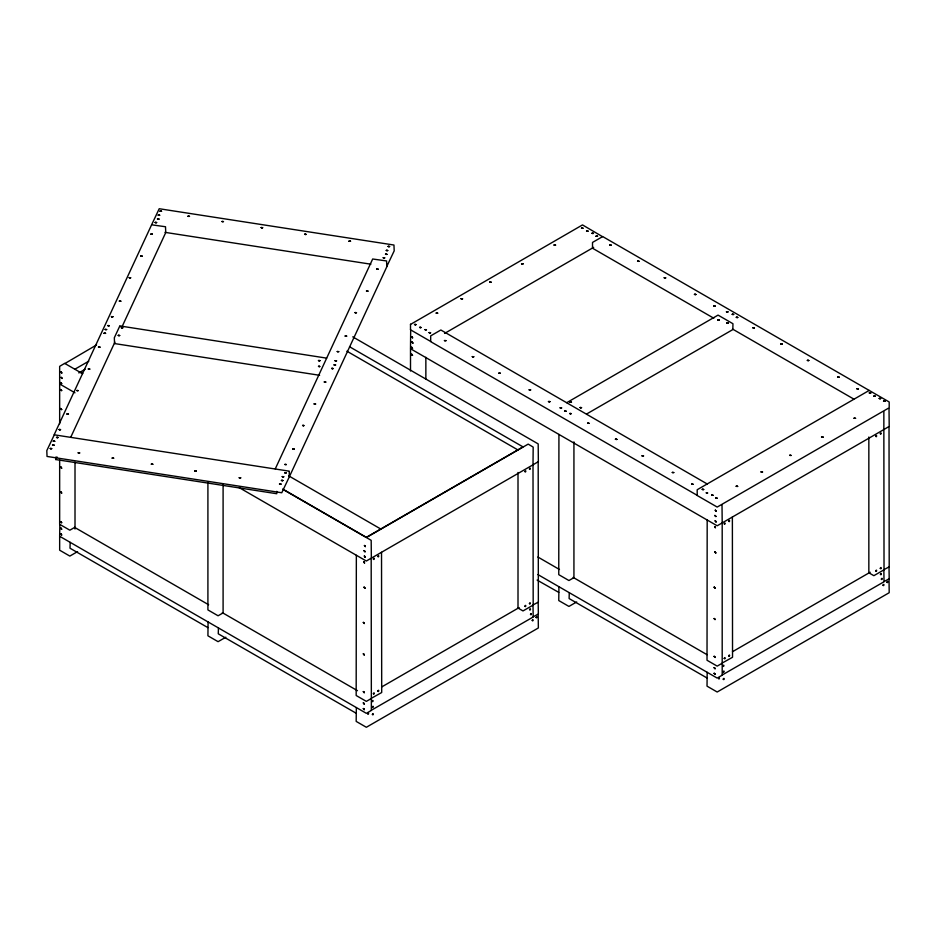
<?xml version="1.0" encoding="UTF-8"?>
<svg xmlns="http://www.w3.org/2000/svg" width="936" height="936" viewBox="0 0 936 936"><rect width="100%" height="100%" fill="white"/><g stroke="black" fill="none" stroke-linecap="round" stroke-linejoin="round"><path stroke-width="1.4" d="M75.009 529.027L75.009 462.232M430.677 341.453L410.506 329.8M410.506 324.418L582.508 224.921L602.515 236.668M425.857 379.068L425.857 357.283M533.356 464.619L538.352 461.635L538.188 443.91L352.755 336.855M884.192 429.367L889.2 426.383L889.024 408.658M566.736 402.679L718.064 315.104L732.958 323.727L732.818 329.589L586.673 413.969M54.183 434.714L151.609 224.804L165.508 226.746L165.742 232.561L121.633 327.623M151.737 224.523L159.225 208.728L393.962 245.033L394.196 250.848L386.708 266.655M276.764 491.341L276.764 493.728L55.704 459.529L56.932 456.885M119.738 326.126L114.332 337.756L114.543 343.57L319.609 375.289M70.773 437.194L114.894 342.143M275.254 468.913L372.68 259.003L386.58 260.945L386.814 266.76L289.388 476.681M410.67 330.899L410.506 348.625M238.949 487.492L366.35 561.038L371.346 558.055L371.183 540.329L282.883 489.352M371.522 558.055L533.005 464.818L533.181 447.092L528.185 444.109L366.69 537.346M722.37 522.803L883.853 429.565L883.853 411.641M96.548 344.951L64.83 363.566M74.892 369.205L88.803 361.179M78.799 372.926L85.129 369.275M59.834 524.417L59.658 536.269L366.35 713.337L371.346 710.447L371.346 698.689M74.833 527.307L69.837 530.197L59.658 524.312L59.658 459.974M70.177 542.342L70.013 548.215L207.921 627.635M444.577 333.427L593.67 247.35M77.594 551.608L69.837 556.089L59.658 550.204L59.658 536.468M208.084 621.96L207.921 635.801L218.088 641.675L225.845 637.205M366.233 537.404L523.002 446.893L349.537 346.741M218.439 627.939L218.263 633.812L356.171 713.232M558.932 434.421L558.757 574.657L568.936 580.531L573.932 577.641L573.932 441.874M356.347 555.27L356.171 695.506L366.35 701.38L371.346 698.49L371.183 558.254M869.193 390.429L697.191 489.739L697.191 495.518L717.187 507.066L889.2 407.757L889.2 401.977L602.69 236.562L592.511 242.436L592.511 248.215L713.782 318.228M697.191 495.32L430.677 341.652L430.677 335.872L440.856 329.998L707.195 483.97M381.666 686.965L519.176 607.569M558.932 586.708L558.757 600.549L568.936 606.423L576.693 601.953M356.347 707.558L356.171 721.399L366.35 727.272L538.352 627.962L538.188 614.121M558.757 592.383L537.135 580.098M569.275 592.687L569.111 598.56L707.019 677.98M707.183 520.018L707.019 660.254L717.187 666.128L722.194 663.238L722.194 523.095M722.019 523.002L717.187 525.786L410.67 348.824M732.502 651.713L870.188 572.224M707.183 672.305L707.019 686.147L717.187 692.02L889.2 592.71L889.024 578.869M164.935 232.339L370.867 264.198M119.937 325.962L326.664 358.137M289.025 471.136L54.3 434.819L46.8 450.625L47.034 456.44L281.771 492.757L289.259 476.95L289.259 471.37M732.525 329.051L853.796 399.075M889.024 426.582L889.2 566.818L884.029 569.615M883.853 429.565L884.029 569.813L873.85 575.687L868.842 572.797L868.842 437.03M889.024 566.923L889.2 578.776L884.029 581.56M883.853 569.907L884.029 581.759L722.194 674.996M732.373 517.023L732.537 657.271L722.194 663.039M346.893 351.187L517.83 449.888M538.188 461.834L538.352 602.07L533.181 604.867M533.005 464.818L533.181 605.065L523.002 610.939L518.006 608.049L518.006 472.481M537.861 557.014L559.471 569.497M573.171 577.407L707.054 654.697M537.896 574.564L717.187 678.085L722.194 675.195L722.194 663.437M538.188 602.176L538.352 614.028L533.181 616.812M533.005 605.159L533.181 617.011L371.346 710.248M288.651 475.827L381.081 529.191M80.18 372.13L82.719 373.593M282.777 489.095L366.35 537.346M82.321 373.558L64.666 363.367L59.658 366.35L59.658 383.877M381.525 552.275L381.701 692.523L371.346 698.291M59.834 384.076L74.962 392.816M74.751 527.459L208.634 604.75M222.335 612.659L357.47 690.686M722.019 505.077L722.194 522.803M410.506 324.219L410.506 329.998M410.506 348.917L410.506 370.984M223.096 484.415L223.096 612.904L218.088 615.783L207.909 609.909L207.909 482.894M59.658 384.17L59.658 423.739M55.704 457.131L55.704 459.529M373.382 559.026C374.248 560.898 374.798 556.51 373.382 559.026M373.663 558.932L373.663 558.932M377.898 556.429C378.776 558.301 379.267 553.901 377.898 556.429M378.167 556.323L378.167 556.323M367.731 713.758C368.608 715.63 369.123 711.255 367.731 713.758M368.012 713.665L368.012 713.665M372.165 701.216C373.043 703.1 373.581 698.665 372.165 701.216M373.382 693.646C374.248 695.518 374.798 691.131 373.382 693.646M373.663 693.553L373.686 693.471M372.364 707.031C373.23 708.903 373.78 704.515 372.364 707.031M372.633 706.937L372.633 706.937M372.399 714.414C373.277 716.297 373.815 711.863 372.399 714.414M372.68 714.32L372.703 714.238M377.898 691.049C378.764 692.933 379.302 688.498 377.898 691.049M378.167 690.943L378.191 690.873M524.932 471.533C525.798 473.417 526.336 468.983 524.932 471.533M525.201 471.44L525.201 471.44M529.437 468.936C530.303 470.796 530.852 466.42 529.437 468.936M529.717 468.831L529.717 468.831M524.932 606.154C525.81 608.014 526.301 603.685 524.932 606.154M525.201 606.06L525.201 606.06M529.437 603.556C530.303 605.417 530.852 601.041 529.437 603.556M529.717 603.451L529.741 603.381M529.589 609.57C530.466 611.43 531.016 607.054 529.589 609.57M529.87 609.465L529.893 609.394M530.513 614.355C531.379 616.239 531.917 611.805 530.513 614.355M530.782 614.262L530.806 614.18M532.221 620.428C533.087 622.3 533.637 617.865 532.221 620.428M532.502 620.322L532.502 620.322M536.071 617.409C536.936 619.293 537.475 614.858 536.071 617.409M536.34 617.315L536.34 617.315M724.23 523.774C725.084 525.646 725.681 521.235 724.23 523.774M724.499 523.68L724.499 523.68M728.735 521.176C729.612 523.048 730.103 518.649 728.735 521.176M729.015 521.071L729.015 521.071M718.579 678.506C719.456 680.378 719.971 676.003 718.579 678.506M718.86 678.413L718.86 678.413M723.013 665.964C723.879 667.848 724.417 663.413 723.013 665.964M723.282 665.87L723.282 665.87M724.23 658.394C725.084 660.266 725.681 655.867 724.23 658.394M724.499 658.3L724.522 658.219M723.2 671.779C724.054 673.651 724.651 669.24 723.2 671.779M723.481 671.685L723.481 671.685M723.247 679.162C724.113 681.034 724.663 676.646 723.247 679.162M723.516 679.068L723.54 678.986M728.735 655.797C729.612 657.68 730.15 653.234 728.735 655.797M729.015 655.691L729.039 655.621M875.768 436.281C876.646 438.165 877.184 433.731 875.768 436.281M876.049 436.188L876.073 436.106M880.285 433.684C881.139 435.556 881.735 431.145 880.285 433.684M880.554 433.579L880.554 433.579M875.768 570.901C876.646 572.762 877.149 568.433 875.768 570.901M876.049 570.808L876.049 570.808M880.285 568.304C881.139 570.176 881.735 565.765 880.285 568.304M880.554 568.199L880.577 568.129M880.437 574.318C881.302 576.178 881.852 571.802 880.437 574.318M880.717 574.213L880.741 574.142M881.349 579.103C882.227 580.987 882.765 576.553 881.349 579.103M881.63 579.01L881.63 579.01M883.069 585.164C883.912 587.048 884.508 582.637 883.069 585.164M883.338 585.07L883.362 585M886.907 582.157C887.784 584.041 888.322 579.606 886.907 582.157M887.188 582.063L887.188 582.063M60.863 371.943L61.776 373.078L60.863 371.943M61.191 372.2L61.577 372.68L61.191 372.2M61.074 377.325L61.987 378.46L61.074 377.325M60.758 382.52L61.671 383.655L60.758 382.52M61.402 377.582L61.788 378.062L61.402 377.582M61.086 382.777L61.472 383.257L61.109 382.719M60.758 389.505L61.671 390.64L60.758 389.505M61.086 389.75L61.472 390.23L61.109 389.704M60.758 408.482L61.671 409.617L60.758 408.482M61.086 408.74L61.472 409.219L61.086 408.74M60.758 467.076L61.671 468.211L60.758 467.076M61.086 467.333L61.472 467.813L61.109 467.275M60.758 491.985L61.671 493.12L60.758 491.985M61.086 492.242L61.472 492.722L61.086 492.242M60.758 521.609L61.671 522.744L60.758 521.609M61.086 521.867L61.472 522.335L61.109 521.808M60.758 528.091L61.671 529.226L60.758 528.091M61.086 528.349L61.472 528.828L61.086 528.349M60.758 533.929L61.671 535.064L60.758 533.929M61.086 534.187L61.472 534.655L61.086 534.187M364.42 545.477L365.321 546.612L364.42 545.477M364.104 550.672L365.005 551.807L364.104 550.672M364.748 545.735L365.134 546.215L364.748 545.735M364.432 550.93L364.818 551.409L364.455 550.883M364.315 556.054L365.227 557.189L364.315 556.054M363.73 561.963L364.642 563.098L363.788 561.846M364.642 556.312L365.028 556.791L364.642 556.312M364.069 562.22L364.443 562.7L364.092 562.162M364.022 587.176L364.935 588.299L364.022 587.176M364.35 587.422L364.736 587.902L364.35 587.422M363.308 622.381L364.221 623.516L363.308 622.381M363.636 622.627L364.022 623.107L363.636 622.627M363.308 653.796L364.221 654.931L363.308 653.796M363.636 654.053L364.022 654.533L363.636 654.053M363.308 691.564L364.221 692.698L363.308 691.564M363.636 691.821L364.022 692.301L363.636 691.821M363.308 702.877L364.221 704.012L363.308 702.877M363.636 703.123L364.022 703.603L363.636 703.123M363.308 708.529L364.221 709.663L363.308 708.529M363.636 708.786L364.022 709.266L363.636 708.786M411.7 336.691L412.612 337.826L411.7 336.691M412.039 336.948L412.413 337.428L412.051 336.89M411.922 342.073L412.834 343.208L411.922 342.073M411.606 347.268L412.519 348.403L411.606 347.268M412.25 342.33L412.636 342.81L412.25 342.33M411.934 347.525L412.32 348.005L411.957 347.467M411.606 354.253L412.519 355.376L411.606 354.253M411.934 354.498L412.32 354.978L411.957 354.451M715.256 510.225L716.169 511.36L715.256 510.225M714.94 515.42L715.853 516.555L714.94 515.42M715.584 510.483L715.97 510.962L715.654 510.401M715.268 515.678L715.654 516.157L715.291 515.631M715.162 520.802L716.063 521.937L715.162 520.802M714.577 526.711L715.49 527.845L714.624 526.594M715.49 521.059L715.876 521.539L715.49 521.059M714.905 526.968L715.291 527.448L714.928 526.909M714.87 551.924L715.783 553.047L714.87 551.924M715.198 552.17L715.584 552.649L715.198 552.17M714.145 587.129L715.057 588.264L714.145 587.129M714.484 587.375L714.858 587.855L714.507 587.328M714.145 618.544L715.057 619.679L714.203 618.427M714.484 618.801L714.858 619.281L714.507 618.743M714.145 656.312L715.057 657.446L714.145 656.312M714.484 656.569L714.858 657.037L714.507 656.51M714.145 667.625L715.057 668.749L714.145 667.625M714.484 667.871L714.858 668.351L714.484 667.871M714.145 673.277L715.057 674.411L714.145 673.277M714.484 673.534L714.858 674.002L714.507 673.475M50.205 448.508L51.726 448.625L50.205 448.508M50.638 448.601L51.281 448.648L50.673 448.555M53.247 441.195L54.768 441.301L53.247 441.195M52.533 445.021L54.054 445.126L52.533 445.021M53.68 441.289L54.323 441.336L53.715 441.242M52.966 445.115L53.609 445.162L52.966 445.115M56.523 437.404L58.032 437.521L56.523 437.404M56.956 437.51L57.587 437.557L56.956 437.51M59.026 429.519L60.536 429.624L59.026 429.519M59.448 429.612L60.091 429.659L59.448 429.612M66.936 413.993L68.445 414.11L66.936 413.993M67.369 414.086L67.45 414.005M76.752 390.546L78.273 390.663L76.834 390.441M77.185 390.651L77.267 390.558M88.288 368.971L89.797 369.088L88.288 368.971M88.709 369.076L89.353 369.123L88.709 369.076M98.467 347.022L99.988 347.139L98.467 347.022M98.9 347.127L99.544 347.174L98.935 347.08M104.048 333.228L105.569 333.345L104.048 333.228M105.148 329.46L106.657 329.577L105.148 329.46M104.481 333.321L105.124 333.38L104.481 333.321M105.569 329.554L105.663 329.472M78.168 452.825L79.677 452.942L78.168 452.825M78.589 452.93L79.232 452.977L78.589 452.93M107.804 325.588L109.313 325.705L107.804 325.588M108.237 325.681L108.868 325.728L108.26 325.634M111.419 316.614L112.928 316.731L111.419 316.614M111.852 316.719L112.484 316.766L111.852 316.719M119.328 301.1L120.849 301.205L119.328 301.1M119.761 301.193L119.843 301.111M129.156 277.653L130.666 277.77L129.156 277.653M129.577 277.746L130.221 277.793L129.613 277.7M118.193 335.416L119.703 335.533L118.193 335.416M118.615 335.509L119.258 335.556L118.65 335.462M121.282 327.67L122.791 327.787L121.282 327.67M121.703 327.764L122.347 327.811L121.738 327.717M140.681 256.078L142.19 256.195L140.681 256.078M141.114 256.171L141.745 256.218L141.114 256.171M150.871 234.129L152.381 234.246L150.871 234.129M151.293 234.222L151.936 234.269L151.293 234.222M155.13 222.44L156.64 222.557L155.13 222.44M155.551 222.546L156.195 222.592L155.551 222.546M158.172 215.128L159.682 215.245L158.172 215.128M157.459 218.954L158.968 219.071L157.459 218.954M158.594 215.221L159.237 215.28L158.594 215.221M157.88 219.047L158.523 219.106L157.88 219.047M160.021 211.126L161.542 211.244L160.021 211.126M160.454 211.232L161.097 211.279L160.489 211.185M112.144 458.09L113.654 458.195L112.144 458.09M112.577 458.184L113.209 458.23L112.612 458.137M187.96 216.239L189.481 216.356L187.96 216.239M188.393 216.345L189.037 216.391L188.429 216.298M151.328 464.151L152.837 464.268L151.328 464.151M151.761 464.244L151.843 464.162M221.949 221.504L223.458 221.61L221.949 221.504M222.37 221.598L222.464 221.516M194.817 470.878L196.326 470.995L194.817 470.878M195.238 470.972L195.881 471.019L195.273 470.925M261.132 227.565L262.642 227.682L261.132 227.565M261.565 227.659L262.197 227.705L261.565 227.659M239.195 477.746L240.716 477.851L239.195 477.746M239.628 477.84L240.271 477.886L239.628 477.84M304.61 234.292L306.13 234.398L304.61 234.292M305.042 234.386L305.686 234.433L305.042 234.386M279.513 483.982L281.022 484.087L279.513 483.982M279.934 484.076L280.578 484.123L279.969 484.029M284.836 464.443L286.346 464.56L284.836 464.443M281.408 480.425L282.929 480.542L281.408 480.425M282.216 476.611L283.737 476.728L282.216 476.611M282.649 476.705L283.292 476.752L282.649 476.705M285.269 464.548L285.351 464.467M281.841 480.519L282.485 480.566L281.841 480.519M284.731 472.715L286.252 472.832L284.731 472.715M285.164 472.809L285.808 472.855L285.199 472.762M292.746 448.929L294.255 449.046L292.746 448.929M293.179 449.023L293.26 448.941M302.562 425.482L304.083 425.599L302.644 425.377M302.995 425.576L303.638 425.634L303.03 425.541M318.462 360.535L319.972 360.652L318.462 360.535M318.895 360.629L319.539 360.688L318.895 360.629M318.474 366.397L319.983 366.514L318.544 366.292M318.895 366.491L319.539 366.549L318.93 366.456M348.999 241.16L350.52 241.266L348.999 241.16M349.432 241.254L350.076 241.301L349.432 241.254M314.098 403.907L315.607 404.024L314.098 403.907M314.519 404.001L314.613 403.919M324.277 381.958L325.798 382.075L324.277 381.958M324.71 382.052L325.354 382.11L324.745 382.017M331.613 368.433L333.134 368.55L331.613 368.433M332.046 368.527L332.69 368.573L332.046 368.527M334.082 364.876L335.591 364.993L334.082 364.876M335.041 360.734L336.55 360.851L335.041 360.734M337.229 351.55L338.75 351.667L337.229 351.55M334.503 364.97L335.146 365.017L334.503 364.97M335.462 360.84L335.556 360.746M337.662 351.644L337.744 351.562M345.138 336.024L346.659 336.141L345.138 336.024M345.571 336.129L345.653 336.047M354.966 312.589L356.476 312.694L354.966 312.589M355.387 312.683L356.031 312.729L355.423 312.636M366.491 291.014L368 291.119L366.491 291.014M366.924 291.108L367.006 291.026M376.681 269.065L378.191 269.17L376.681 269.065M377.103 269.159L377.196 269.077M383.198 257.728L384.708 257.845L383.198 257.728M383.631 257.821L384.263 257.868L383.666 257.774M386.24 250.415L387.75 250.532L386.24 250.415M385.527 254.241L387.036 254.358L385.527 254.241M385.96 254.335L386.591 254.381L385.983 254.288M386.673 250.509L387.305 250.555L386.697 250.462M388.101 246.414L389.61 246.531L388.101 246.414M388.522 246.507L389.165 246.554L388.522 246.507M414.531 324.488L416.04 324.605L414.531 324.488M414.952 324.581L415.596 324.628L414.952 324.581M419.597 327.413L421.106 327.53L419.597 327.413M420.03 327.506L420.662 327.553L420.065 327.46M424.979 329.683L426.488 329.8L425.061 329.577M425.412 329.776L426.044 329.835L425.447 329.741M429.051 332.596L430.56 332.701L429.051 332.596M429.484 332.69L430.115 332.736L429.484 332.69M436.164 313.069L437.685 313.186L436.164 313.069M436.597 313.174L437.241 313.221L436.597 313.174M444.448 340.564L445.957 340.681L444.448 340.564M444.869 340.657L444.963 340.575M461.038 298.713L462.56 298.818L461.038 298.713M461.471 298.806L462.115 298.853L461.471 298.806M472.27 356.628L473.791 356.745L472.27 356.628M472.703 356.733L473.347 356.78L472.738 356.686M489.727 282.145L491.236 282.262L489.727 282.145M490.16 282.251L490.792 282.298L490.195 282.204M521.563 263.765L523.072 263.882L521.563 263.765M521.995 263.87L522.627 263.917L522.019 263.823M498.876 373.183L500.386 373.3L498.876 373.183M499.297 373.277L499.941 373.324L499.333 373.23M554.053 245.01L555.563 245.127L554.053 245.01M554.486 245.103L555.118 245.15L554.486 245.103M529.132 389.809L530.642 389.926L529.132 389.809M529.565 389.914L530.197 389.961L529.589 389.867M581.49 228.091L582.999 228.208L581.49 228.091M581.911 228.185L582.005 228.103M586.556 231.016L588.077 231.133L586.556 231.016M586.989 231.122L587.071 231.028M548.461 401.532L549.97 401.649L548.461 401.532M548.882 401.626L549.526 401.673L548.917 401.579M591.938 233.286L593.459 233.403L591.938 233.286M592.371 233.392L593.014 233.438L592.371 233.392M596.01 236.2L597.519 236.317L596.01 236.2M596.443 236.293L597.086 236.34L596.443 236.293M560.102 407.827L561.612 407.932L560.102 407.827M560.524 407.92L560.617 407.839M564.583 411.091L566.093 411.208L564.583 411.091M565.016 411.185L565.648 411.232L565.016 411.185M569.965 402.129L571.475 402.246L569.965 402.129M570.398 402.223L571.03 402.269L570.422 402.176M569.685 413.513L571.206 413.63L569.685 413.513M570.118 413.618L570.761 413.665L570.153 413.572M609.745 245.127L611.267 245.244L609.745 245.127M610.178 245.22L610.822 245.267L610.178 245.22M580.039 407.546L581.548 407.663L580.039 407.546M580.472 407.64L581.104 407.686L580.495 407.593M587.597 423.212L589.107 423.329L587.597 423.212M588.03 423.306L588.112 423.224M637.58 261.191L639.089 261.308L637.58 261.191M638.013 261.284L638.644 261.343L638.013 261.284M615.42 439.276L616.941 439.393L615.42 439.276M615.853 439.37L616.496 439.429L615.888 439.335M664.174 277.746L665.695 277.863L664.174 277.746M664.607 277.84L665.25 277.887L664.607 277.84M642.026 455.832L643.535 455.949L642.026 455.832M642.459 455.926L642.541 455.844M694.442 294.372L695.951 294.489L694.442 294.372M694.863 294.477L695.506 294.524L694.898 294.43M672.282 472.458L673.791 472.575L672.282 472.458M672.715 472.563L672.797 472.469M713.758 306.095L715.279 306.201L713.758 306.095M714.191 306.189L714.835 306.236L714.191 306.189M717.853 319.972L719.375 320.089L717.853 319.972M718.286 320.065L718.93 320.112L718.286 320.065M726.453 311.782L727.962 311.899L726.453 311.782M726.874 311.875L727.518 311.934L726.874 311.875M726.652 322.897L728.173 323.014L726.652 322.897M727.085 322.99L727.728 323.037L727.085 322.99M691.61 484.181L693.12 484.286L691.61 484.181M692.032 484.275L692.125 484.193M732.174 314.332L733.684 314.449L732.174 314.332M732.607 314.426L733.239 314.473L732.631 314.379M736.281 317.339L737.79 317.456L736.281 317.339M736.714 317.433L737.346 317.491L736.714 317.433M702.199 489.376L703.708 489.493L702.199 489.376M702.632 489.469L703.264 489.516L702.632 489.469M706.235 492.898L707.745 493.015L706.306 492.792M706.668 493.003L707.3 493.05L706.692 492.956M711.617 495.167L713.127 495.284L711.617 495.167M712.05 495.273L712.132 495.179M752.907 327.775L754.416 327.881L752.907 327.775M753.328 327.869L753.971 327.916L753.363 327.822M715.689 498.081L717.198 498.198L715.689 498.081M716.11 498.174L716.204 498.092M736.152 486.264L737.662 486.381L736.152 486.264M736.585 486.357L737.217 486.416L736.585 486.357M780.729 343.84L782.239 343.957L780.729 343.84M781.162 343.933L781.794 343.98L781.162 343.933M761.027 471.896L762.536 472.013L761.027 471.896M761.459 472.001L761.541 471.919M807.335 360.395L808.844 360.5L807.335 360.395M807.756 360.489L808.4 360.535L807.791 360.442M789.715 455.341L791.224 455.458L789.785 455.235M790.136 455.434L790.23 455.352M821.539 436.96L823.06 437.077L821.539 436.96M821.972 437.065L822.615 437.112L821.972 437.065M837.591 377.021L839.101 377.138L837.591 377.021M838.012 377.126L838.656 377.173L838.012 377.126M856.908 388.732L858.429 388.849L856.908 388.732M857.341 388.838L857.984 388.885L857.341 388.838M854.042 418.205L855.551 418.322L854.042 418.205M854.463 418.298L854.556 418.216M869.263 392.921L870.772 393.038L869.263 392.921M869.696 393.015L869.778 392.933M873.85 396.127L875.359 396.244L873.85 396.127M874.282 396.22L874.914 396.279L874.318 396.185M879.161 398.443L880.671 398.549L879.161 398.443M879.594 398.537L880.238 398.584L879.594 398.537M883.549 401.17L885.058 401.287L883.549 401.17M883.97 401.263L884.614 401.31L883.97 401.263"/></g></svg>
